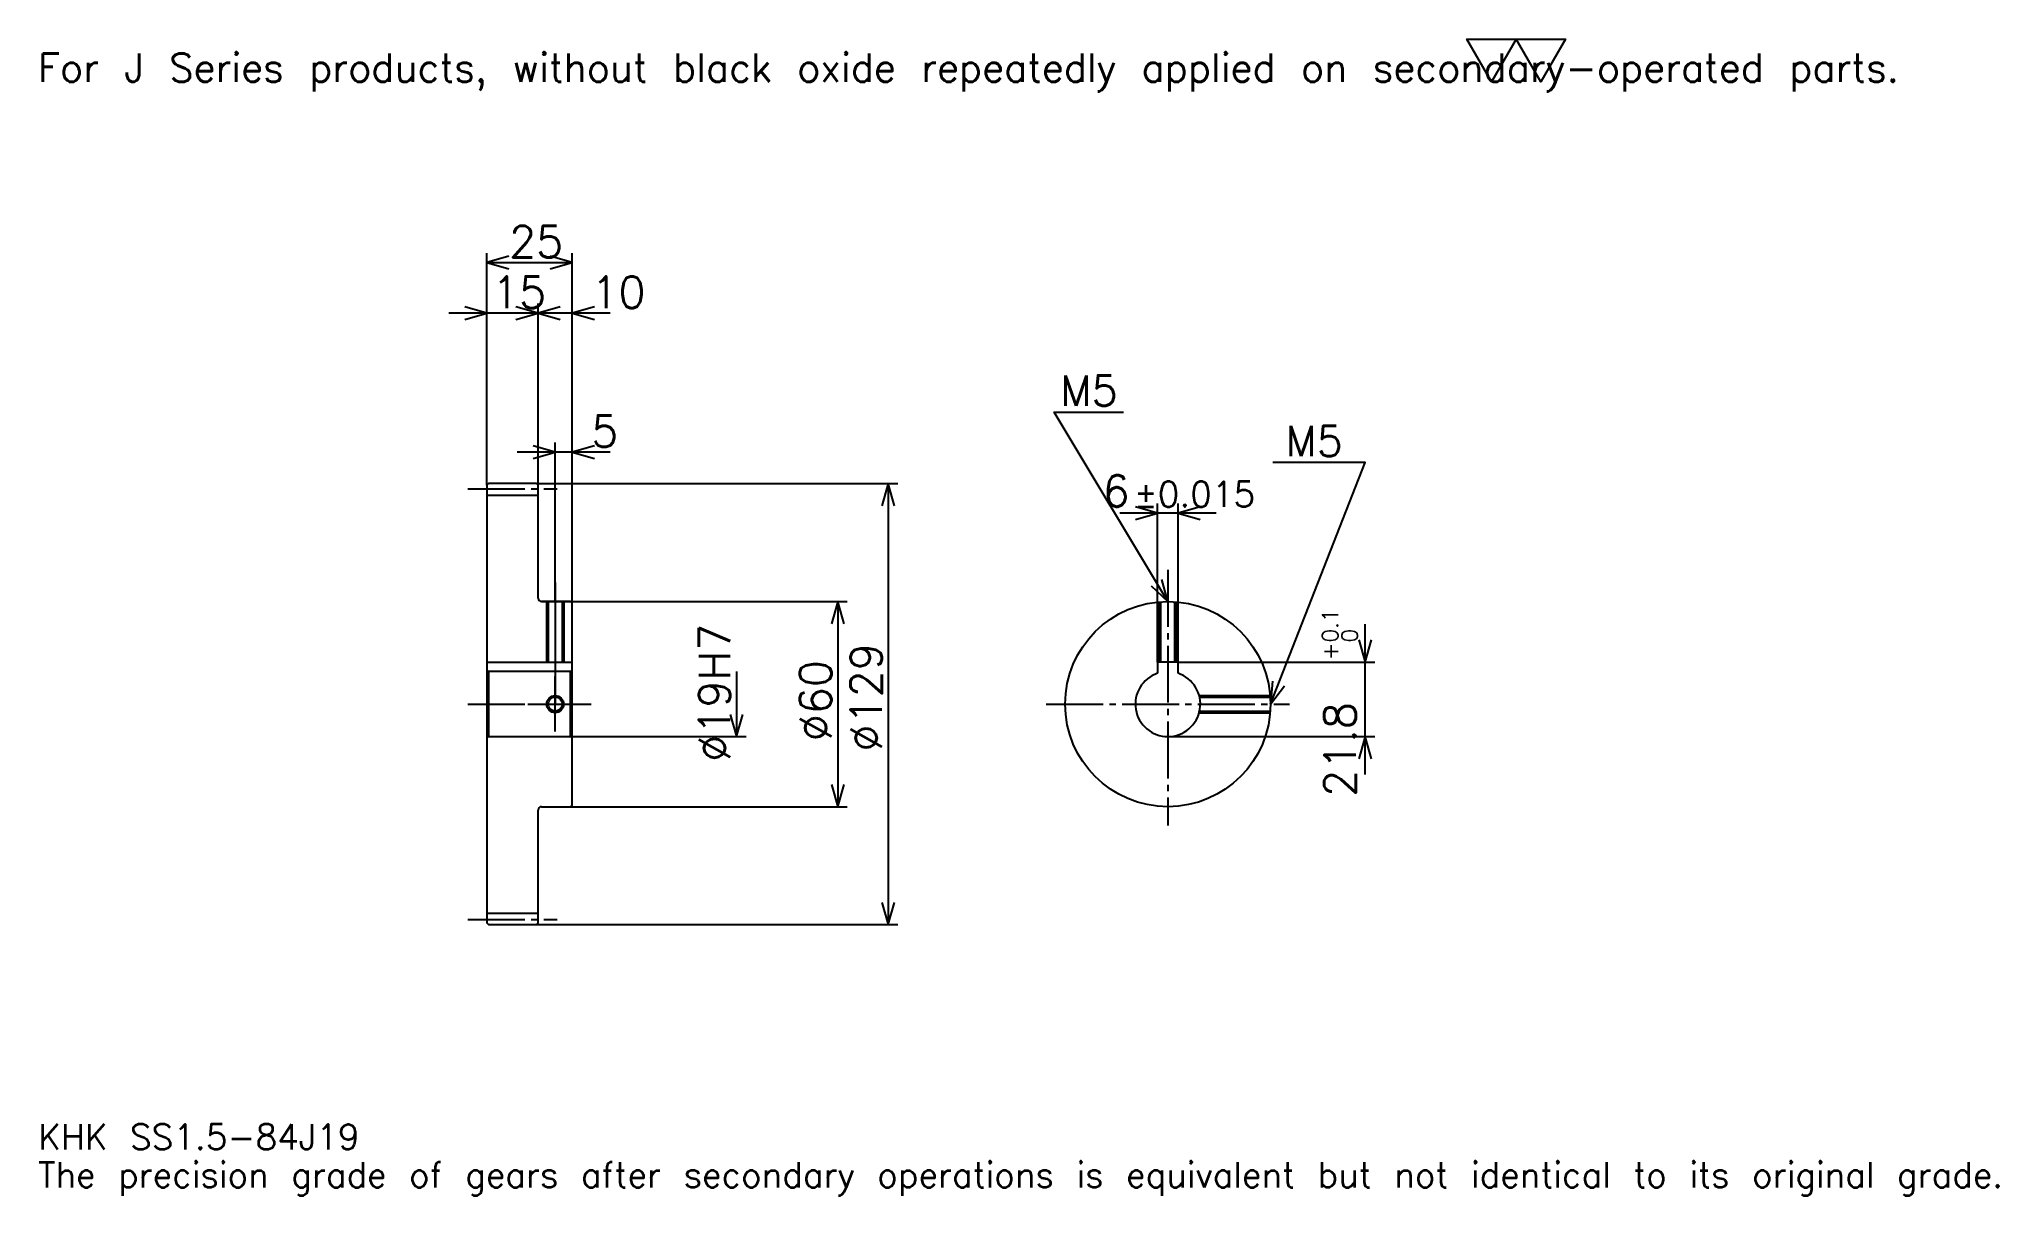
# Model space of a CAD drawing. Extents: x 19 to 592, y 7 to 345.
import ezdxf

# ---------------------------------------------------------------- set-up
doc = ezdxf.new("R2010")
doc.units = 0
doc.linetypes.add('DASHDOT', pattern=[22.173913, 16.630435, -1.847826, 1.847826, -1.847826])
doc.layers.get('0').update_dxf_attribs({"linetype": 'CONTINUOUS'})
doc.layers.add('DASHDOT', color=6, linetype='DASHDOT')
doc.styles.add('KANJI', font='TXT', dxfattribs={"bigfont": 'BIGFONT'})

msp = doc.modelspace()

# ---------------------------------------------------------------- linework, layer by layer
at = {"color": 5}
for p, q in [((149.67392, 215.097824), (149.67392, 282.543488)), ((174.67392, 215.097824), (174.67392, 282.543488)), ((149.67392, 279.771729), (174.67392, 279.771729)), ((175.76088, 264.989136), (138.58696, 264.989136)), ((185.76088, 264.989136), (153.58696, 264.989136)), ((164.67392, 215.097824), (164.67392, 267.760864)), ((185.76088, 224.336945), (158.58696, 224.336945)), ((169.67392, 215.097824), (169.67392, 227.108688)), ((149.67392, 214.597824), (149.67392, 215.097824)), ((164.17392, 215.097824), (174.67392, 215.097824)), ((164.67392, 214.597824), (164.67392, 215.097824)), ((169.67392, 180.597824), (169.67392, 215.097824)), ((169.67392, 180.597824), (169.67392, 215.097824)), ((174.67392, 215.097824), (269.836975, 215.097824)), ((174.67392, 180.097824), (174.67392, 215.097824)), ((267.065216, 215.097824), (267.065216, 86.097824)), ((362.891296, 206.467392), (334.717407, 206.467392)), ((345.804352, 162.897827), (345.804352, 209.239136)), ((351.804352, 162.897827), (351.804352, 209.239136)), ((165.67392, 180.597824), (174.67392, 180.597824)), ((174.67392, 180.597824), (255.054352, 180.597824)), ((252.282623, 180.597824), (252.282623, 120.597824)), ((406.521759, 130.010864), (406.521759, 173.984787)), ((351.804352, 162.897827), (409.293488, 162.897827)), ((222.717407, 160.097824), (222.717407, 141.097824)), ((174.67392, 141.097824), (225.489136, 141.097824)), ((348.804352, 141.097824), (409.293488, 141.097824)), ((165.67392, 120.597824), (174.67392, 120.597824)), ((174.67392, 120.597824), (255.054352, 120.597824)), ((164.17392, 86.097824), (174.67392, 86.097824)), ((174.67392, 86.097824), (269.836975, 86.097824))]:
    msp.add_line(p, q, dxfattribs=at)
at = {"color": 4}
for p, q in [((149.67392, 211.722824), (164.67392, 211.722824)), ((149.67392, 162.897827), (174.67392, 162.897827)), ((174.17392, 160.097824), (174.67392, 160.597824)), ((150.17392, 160.097824), (150.17392, 141.097824)), ((174.17392, 141.097824), (174.67392, 140.597824)), ((149.67392, 89.472824), (164.67392, 89.472824))]:
    msp.add_line(p, q, dxfattribs=at)
at = {"color": 7}
msp.add_lwpolyline([(443.478271, 332.608704), (436.271759, 345.100006), (465.097839, 345.100006), (457.891327, 332.608704), (450.684784, 345.100006), (443.478271, 332.608704)], dxfattribs=at)
at = {"color": 5}
for points in [[(156.141312, 281.619568), (149.67392, 279.771729), (156.141312, 277.92392)], [(168.206528, 277.92392), (174.67392, 279.771729), (168.206528, 281.619568)], [(143.206528, 263.141296), (149.67392, 264.989136), (143.206528, 266.836945)], [(158.206528, 263.141296), (164.67392, 264.989136), (158.206528, 266.836945)], [(171.141312, 266.836945), (164.67392, 264.989136), (171.141312, 263.141296)], [(181.141312, 266.836945), (174.67392, 264.989136), (181.141312, 263.141296)], [(348.804352, 180.597824), (315.543488, 236.032608), (335.869568, 236.032608)], [(163.206528, 222.489136), (169.67392, 224.336945), (163.206528, 226.184784)], [(181.141312, 226.184784), (174.67392, 224.336945), (181.141312, 222.489136)], [(378.804352, 150.597824), (406.521759, 221.25), (379.543518, 221.25)], [(268.913055, 208.630432), (267.065216, 215.097824), (265.217407, 208.630432)], [(339.336975, 204.619568), (345.804352, 206.467392), (339.336975, 208.315216)], [(358.271729, 208.315216), (351.804352, 206.467392), (358.271729, 204.619568)], [(343.892395, 185.192871), (348.804352, 180.597824), (347.061401, 187.094269)], [(254.130432, 174.130432), (252.282623, 180.597824), (250.434784, 174.130432)], [(404.67395, 169.365219), (406.521759, 162.897827), (408.369598, 169.365219)], [(379.446106, 157.29332), (378.804352, 150.597824), (382.886475, 155.943634)], [(220.869568, 147.565216), (222.717407, 141.097824), (224.565216, 147.565216)], [(408.369598, 134.630432), (406.521759, 141.097824), (404.67395, 134.630432)], [(250.434784, 127.065216), (252.282623, 120.597824), (254.130432, 127.065216)], [(265.217407, 92.565216), (267.065216, 86.097824), (268.913055, 92.565216)]]:
    msp.add_lwpolyline(points, dxfattribs=at)
at = {"color": 4}
for points in [[(164.67392, 181.597824), (164.67392, 214.597824), (164.17392, 215.097824), (150.17392, 215.097824), (149.67392, 214.597824), (149.67392, 140.597824)], [(165.67392, 120.597824), (174.17392, 120.597824), (174.67392, 121.097824), (174.67392, 180.097824), (174.17392, 180.597824), (165.67392, 180.597824)], [(167.17392, 180.597824), (167.17392, 162.897827)], [(167.608917, 180.597824), (167.608917, 162.897827)], [(171.738922, 180.597824), (171.738922, 162.897827)], [(172.17392, 180.597824), (172.17392, 162.897827)], [(346.304352, 162.897827), (346.304352, 180.493469)], [(346.739349, 162.897827), (346.739349, 180.526672)], [(350.869354, 162.897827), (350.869354, 180.526672)], [(351.304352, 162.897827), (351.304352, 180.493469)], [(149.67392, 140.597824), (150.17392, 141.097824), (174.17392, 141.097824), (174.17392, 160.097824), (150.17392, 160.097824), (149.67392, 160.597824)], [(351.804352, 159.611694), (351.804352, 162.897827), (345.804352, 162.897827), (345.804352, 159.611694)], [(357.969482, 153.097824), (378.700012, 153.097824)], [(358.077209, 152.662827), (378.733215, 152.662827)], [(357.969482, 148.097824), (378.700012, 148.097824)], [(358.077209, 148.532822), (378.733215, 148.532822)], [(149.67392, 140.597824), (149.67392, 86.597824), (150.17392, 86.097824), (164.17392, 86.097824), (164.67392, 86.597824), (164.67392, 119.597824)]]:
    msp.add_lwpolyline(points, dxfattribs=at)
for centre, radius in [((348.804352, 150.597824), 30), ((169.67392, 150.597824), 2.065)]:
    msp.add_circle(centre, radius, dxfattribs=at)
at = {"color": 7}
msp.add_circle((169.67392, 150.597824), 2.5, dxfattribs=at)
at = {"color": 4}
for centre, radius, start, end in [((165.67392, 181.597824), 1, 180, 270), ((348.804352, 150.597824), 9.5, 108.408480326, 71.591519674), ((165.67392, 119.597824), 1, 90, 180)]:
    msp.add_arc(centre, radius, start, end, dxfattribs=at)
at = {"layer": 'DASHDOT', "color": 7}
for p, q in [((144.130447, 213.597824), (170.217392, 213.597824)), ((348.804352, 189.83696), (348.804352, 115.054344)), ((169.67392, 180.597824), (169.67392, 150.597824)), ((144.130447, 150.597824), (180.217392, 150.597824)), ((313.260864, 150.597824), (384.347839, 150.597824)), ((144.130447, 87.597824), (170.217392, 87.597824))]:
    msp.add_line(p, q, dxfattribs=at)
for points in [[(169.67392, 186.141296), (169.67392, 157.35434)], [(169.67392, 142.554352), (169.67392, 158.641296)], [(161.630447, 150.597824), (177.717392, 150.597824)]]:
    msp.add_lwpolyline(points, dxfattribs=at)

# ---------------------------------------------------------------- texts
at = {"color": 7, "style": 'KANJI'}
for s, height, p in [('For J Series products, without black oxide repeatedly applied on secondary-operated parts.', 8.315217, (18.47826, 332.608704)), ('25', 9.23913, (156.168488, 281.25)), ('15', 9.23913, (151.168488, 266.467407)), ('10', 9.23913, (180.217392, 266.467407)), ('M5', 8.869566, (317.391296, 237.880432)), ('5', 9.23913, (180.217392, 225.815216)), ('M5', 8.869566, (383.239136, 223.097824)), ('6', 9.23913, (329.732971, 208.315216)), ('%%p0.015', 7.391304, (338.87854, 208.315216)), ('KHK SS1.5-84J19', 7.391304, (18.47826, 20.326086)), ('The precision grade of gears after secondary operations is equivalent but not identical to its original grade.', 7.391304, (18.47826, 9.23913))]:
    msp.add_text(s, height=height, dxfattribs=at).set_placement(p)
for s, height, p in [('%%c19H7', 9.23913, (220.869568, 133.736404)), ('0.1', 4.619565, (398.576111, 168.638275)), ('0', 4.619565, (404.304382, 168.638275)), ('%%c129', 9.23913, (265.217407, 136.739136)), ('+', 4.619565, (398.576111, 163.464371)), ('%%c60', 9.23913, (250.434784, 139.741852)), ('21.8', 9.23913, (403.75, 123.473755))]:
    msp.add_text(s, height=height, rotation=90, dxfattribs=at).set_placement(p)

doc.saveas('drawing.dxf')
